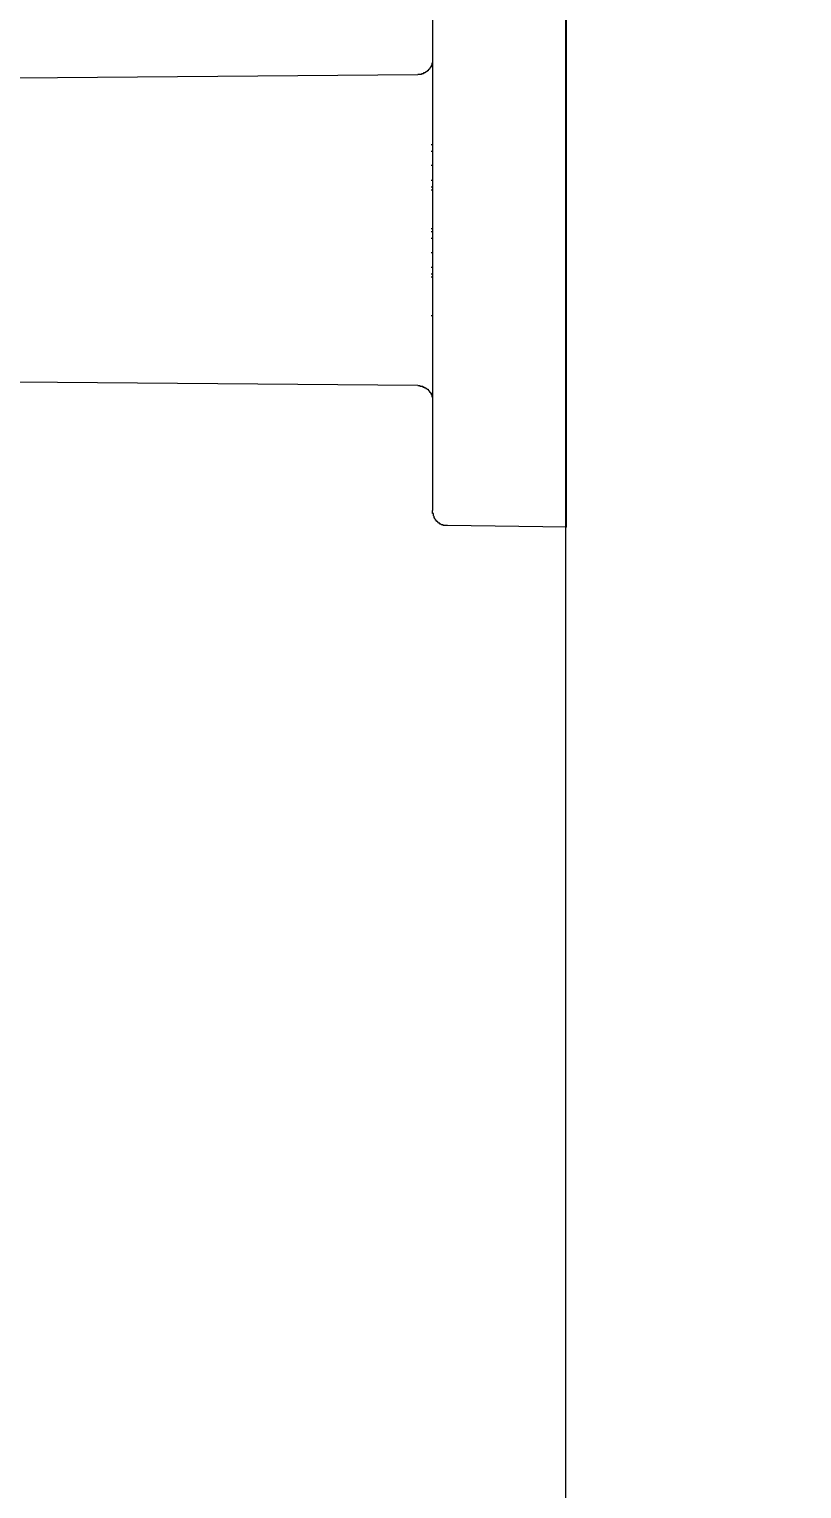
# Model space of a CAD drawing. Header units: millimetres. Extents: x -8913 to 62688, y -13000 to 43000.
# Drawn here: x 50474.6 to 50529.2, y 14045.7 to 14148.6 of the extents above; entities that cross this region are included whole.
import ezdxf

# ---------------------------------------------------------------- set-up
doc = ezdxf.new("R2010")
doc.units = ezdxf.units.MM
doc.header["$MEASUREMENT"] = 0
doc.header["$PDMODE"] = 1
for name, color, linetype, lineweight in [('07--DIM-2', 2, 'Continuous', 25), ('1735 X DT-5BR-FFP$0$M--PLASTER-0', 8, 'Continuous', 9), ('1735 X DT-5BR-FFP$0$N--SANITARY-2', 9, 'Continuous', 18), ('N--DRAINPOINT', 251, 'Continuous', 18), ('N--SANITARY-1', 9, 'Continuous', 18), ('Z--X-REF', 7, 'Continuous', 0)]:
    doc.layers.add(name, color=color, linetype=linetype, lineweight=lineweight)
doc.styles.add('ISO', font='isocp2.shx', dxfattribs={"width": 0.8})
doc.dimstyles.new('1-100_AR', dxfattribs={"dimtxt": 225, "dimasz": 100, "dimexe": 100, "dimexo": 100, "dimgap": 0, "dimtad": 0, "dimdec": 0, "dimzin": 12, "dimdsep": 46, "dimtxsty": 'ISO', "dimblk": 'ARCHTICK', "dimcen": 100, "dimdle": 100, "dimclrd": 8, "dimclre": 9, "dimclrt": 2, "dimadec": 0, "dimazin": 0, "dimtfac": 1, "dimtdec": 0, "dimtmove": 0, "dimatfit": 2, "dimldrblk": 'ARCHTICK', "dimfxl": 1, "dimtvp": 0.75, "dimtolj": 1, "dimtzin": 12, "dimlwd": 9, "dimlwe": 9, "dimarcsym": 0})

# ---------------------------------------------------------------- blocks, each defined once
blk = doc.blocks.new('1735 X DT-5BR-FFP$0$A$C491B616C')
at = {"lineweight": 9, "ltscale": 5}
for points in [[(-35.2, 0), (-35.03, -13.64)], [(-35.2, 0), (32.71, 0)], [(-35.03, -13.64), (-35.03, -13.73), (-35.03, -13.81), (-35.03, -13.9), (-35.03, -13.98), (-35.03, -14.07), (-35.03, -14.15), (-34.94, -14.15), (-34.94, -14.24), (-34.94, -14.32), (-34.86, -14.41), (-34.86, -14.5), (-34.77, -14.5), (-34.77, -14.58), (-34.77, -14.67), (-34.69, -14.67), (-34.69, -14.75), (-34.6, -14.75), (-34.6, -14.84), (-34.52, -14.84), (-34.52, -14.92), (-34.43, -14.92), (-34.43, -15.01), (-34.35, -15.01), (-34.26, -15.09), (-34.18, -15.09), (-34.18, -15.18), (-34.09, -15.18), (-34, -15.18), (-33.92, -15.26), (-33.83, -15.26), (-33.75, -15.26), (-33.66, -15.26), (-33.66, -15.35), (-33.58, -15.35), (-33.49, -15.35), (-33.41, -15.35), (-33.32, -15.35)], [(-1.2, -15.35), (-33.32, -15.35)], [(-19.01, -17.05), (-19.01, -16.97), (-19.01, -16.88), (-19.01, -16.8), (-19.09, -16.8), (-19.09, -16.71), (-19.09, -16.63), (-19.09, -16.54), (-19.09, -16.46), (-19.18, -16.46), (-19.18, -16.37), (-19.18, -16.29), (-19.26, -16.29), (-19.26, -16.2), (-19.26, -16.12), (-19.35, -16.12), (-19.35, -16.03), (-19.44, -15.95), (-19.44, -15.86), (-19.52, -15.86), (-19.52, -15.78), (-19.61, -15.78), (-19.69, -15.69), (-19.78, -15.69), (-19.78, -15.6), (-19.86, -15.6), (-19.86, -15.52), (-19.95, -15.52), (-20.03, -15.52), (-20.12, -15.43), (-20.2, -15.43), (-20.29, -15.43), (-20.29, -15.35), (-20.37, -15.35), (-20.46, -15.35), (-20.54, -15.35), (-20.63, -15.35), (-20.71, -15.35)], [(-11, -15.52), (-11, -15.35)], [(-6.57, -15.52), (-6.57, -15.35)], [(-6.23, -15.52), (-6.23, -15.35)], [(-5.46, -15.52), (-5.46, -15.35)], [(-3.76, -15.52), (-3.76, -15.35)], [(-2.14, -15.52), (-2.14, -15.35)], [(-1.37, -15.52), (-1.37, -15.35)], [(30.92, -15.35), (-1.2, -15.35)], [(-1.03, -15.52), (-1.03, -15.35)], [(3.4, -15.52), (3.4, -15.35)], [(3.74, -15.52), (3.74, -15.35)], [(4.51, -15.52), (4.51, -15.35)], [(6.21, -15.52), (6.21, -15.35)], [(7.83, -15.52), (7.83, -15.35)], [(8.6, -15.52), (8.6, -15.35)], [(18.31, -15.35), (18.22, -15.35), (18.14, -15.35), (18.05, -15.35), (17.97, -15.35), (17.88, -15.35), (17.88, -15.43), (17.8, -15.43), (17.71, -15.43), (17.63, -15.43), (17.63, -15.52), (17.54, -15.52), (17.46, -15.52), (17.46, -15.6), (17.37, -15.6), (17.29, -15.69), (17.2, -15.69), (17.2, -15.78), (17.12, -15.78), (17.12, -15.86), (17.03, -15.86), (17.03, -15.95), (16.95, -15.95), (16.95, -16.03), (16.86, -16.12), (16.86, -16.2), (16.78, -16.2), (16.78, -16.29), (16.78, -16.37), (16.69, -16.37), (16.69, -16.46), (16.69, -16.54), (16.69, -16.63), (16.61, -16.63), (16.61, -16.71), (16.61, -16.8), (16.61, -16.88), (16.61, -16.97), (16.61, -17.05)], [(-19.01, -17.05), (-18.58, -67.53)], [(16.18, -67.53), (16.61, -17.05)]]:
    blk.add_lwpolyline(points, dxfattribs=at)
blk = doc.blocks.new('1735 X DT-5BR-FFP')
at = {"layer": '1735 X DT-5BR-FFP$0$M--PLASTER-0'}
blk.add_lwpolyline([(12775, 12825), (14725, 12825), (14725, 15775)], dxfattribs=at)
at = {"layer": '1735 X DT-5BR-FFP$0$N--SANITARY-2', "xscale": -0.6161137440758294, "yscale": 0.6161137440758294, "zscale": 0.6161137440758294, "rotation": 270}
blk.add_blockref('1735 X DT-5BR-FFP$0$A$C491B616C', (14725.05, 14135.19), dxfattribs=at)
blk = doc.blocks.new('_ArchTick')
at = {"color": 0, "const_width": 0.15}
blk.add_lwpolyline([(-0.5, -0.5), (0.5, 0.5)], dxfattribs=at)
blk = doc.blocks.new('*D94')
at = {"layer": '07--DIM-2', "color": 9, "lineweight": 9, "transparency": 16777216}
blk.add_line((50537.51, 13780.52), (50537.51, 13929.11), dxfattribs=at)
at = {"layer": '07--DIM-2', "color": 8, "lineweight": 9, "transparency": 16777216}
blk.add_line((48437.5, 13829.11), (50637.51, 13829.11), dxfattribs=at)
at = {"layer": 'Defpoints', "color": 0, "transparency": 16777216}
for p in [(48537.5, 13829.11), (50537.51, 13829.11), (50537.51, 13680.52)]:
    blk.add_point(p, dxfattribs=at)
at = {"layer": '07--DIM-2', "color": 8, "lineweight": 9, "transparency": 16777216, "xscale": 100, "yscale": 100, "zscale": 100}
for p, rotation in [((48537.5, 13829.11), 179.9999999943591), ((50537.51, 13829.11), 359.9999999943591)]:
    blk.add_blockref('_ArchTick', p, dxfattribs=dict(at, rotation=rotation))
at = {"layer": '07--DIM-2', "color": 2, "transparency": 16777216, "insert": (49537.5, 13997.89), "char_height": 225, "attachment_point": 5, "rotation": 360, "style": 'ISO'}
blk.add_mtext('\\A1;2000', dxfattribs=at)
blk = doc.blocks.new('A$C491B616C')
at = {"lineweight": 9, "ltscale": 5}
for points in [[(-35.2, 0), (-35.03, -13.64)], [(-35.2, 0), (32.71, 0)], [(-35.03, -13.64), (-35.03, -13.73), (-35.03, -13.81), (-35.03, -13.9), (-35.03, -13.98), (-35.03, -14.07), (-35.03, -14.15), (-34.94, -14.15), (-34.94, -14.24), (-34.94, -14.32), (-34.86, -14.41), (-34.86, -14.5), (-34.77, -14.5), (-34.77, -14.58), (-34.77, -14.67), (-34.69, -14.67), (-34.69, -14.75), (-34.6, -14.75), (-34.6, -14.84), (-34.52, -14.84), (-34.52, -14.92), (-34.43, -14.92), (-34.43, -15.01), (-34.35, -15.01), (-34.26, -15.09), (-34.18, -15.09), (-34.18, -15.18), (-34.09, -15.18), (-34, -15.18), (-33.92, -15.26), (-33.83, -15.26), (-33.75, -15.26), (-33.66, -15.26), (-33.66, -15.35), (-33.58, -15.35), (-33.49, -15.35), (-33.41, -15.35), (-33.32, -15.35)], [(-1.2, -15.35), (-33.32, -15.35)], [(-19.01, -17.05), (-19.01, -16.97), (-19.01, -16.88), (-19.01, -16.8), (-19.09, -16.8), (-19.09, -16.71), (-19.09, -16.63), (-19.09, -16.54), (-19.09, -16.46), (-19.18, -16.46), (-19.18, -16.37), (-19.18, -16.29), (-19.26, -16.29), (-19.26, -16.2), (-19.26, -16.12), (-19.35, -16.12), (-19.35, -16.03), (-19.44, -15.95), (-19.44, -15.86), (-19.52, -15.86), (-19.52, -15.78), (-19.61, -15.78), (-19.69, -15.69), (-19.78, -15.69), (-19.78, -15.6), (-19.86, -15.6), (-19.86, -15.52), (-19.95, -15.52), (-20.03, -15.52), (-20.12, -15.43), (-20.2, -15.43), (-20.29, -15.43), (-20.29, -15.35), (-20.37, -15.35), (-20.46, -15.35), (-20.54, -15.35), (-20.63, -15.35), (-20.71, -15.35)], [(-11, -15.52), (-11, -15.35)], [(-6.57, -15.52), (-6.57, -15.35)], [(-6.23, -15.52), (-6.23, -15.35)], [(-5.46, -15.52), (-5.46, -15.35)], [(-3.76, -15.52), (-3.76, -15.35)], [(-2.14, -15.52), (-2.14, -15.35)], [(-1.37, -15.52), (-1.37, -15.35)], [(30.92, -15.35), (-1.2, -15.35)], [(-1.03, -15.52), (-1.03, -15.35)], [(3.4, -15.52), (3.4, -15.35)], [(3.74, -15.52), (3.74, -15.35)], [(4.51, -15.52), (4.51, -15.35)], [(6.21, -15.52), (6.21, -15.35)], [(7.83, -15.52), (7.83, -15.35)], [(8.6, -15.52), (8.6, -15.35)], [(18.31, -15.35), (18.22, -15.35), (18.14, -15.35), (18.05, -15.35), (17.97, -15.35), (17.88, -15.35), (17.88, -15.43), (17.8, -15.43), (17.71, -15.43), (17.63, -15.43), (17.63, -15.52), (17.54, -15.52), (17.46, -15.52), (17.46, -15.6), (17.37, -15.6), (17.29, -15.69), (17.2, -15.69), (17.2, -15.78), (17.12, -15.78), (17.12, -15.86), (17.03, -15.86), (17.03, -15.95), (16.95, -15.95), (16.95, -16.03), (16.86, -16.12), (16.86, -16.2), (16.78, -16.2), (16.78, -16.29), (16.78, -16.37), (16.69, -16.37), (16.69, -16.46), (16.69, -16.54), (16.69, -16.63), (16.61, -16.63), (16.61, -16.71), (16.61, -16.8), (16.61, -16.88), (16.61, -16.97), (16.61, -17.05)], [(-19.01, -17.05), (-18.58, -67.53)], [(16.18, -67.53), (16.61, -17.05)]]:
    blk.add_lwpolyline(points, dxfattribs=at)
blk = doc.blocks.new('A$C5A397BC0')
at = {"layer": 'N--SANITARY-1', "xscale": -0.6161137440758294, "yscale": 0.6161137440758294, "zscale": 0.6161137440758294, "rotation": 270}
blk.add_blockref('A$C491B616C', (-274.95, 7685.19), dxfattribs=at)

msp = doc.modelspace()

# ---------------------------------------------------------------- block references
at = {"layer": 'Z--X-REF'}
msp.add_blockref('1735 X DT-5BR-FFP', (35787.5, 0), dxfattribs=at)

# ---------------------------------------------------------------- next in the draw order: block references
at = {"layer": 'N--DRAINPOINT'}
msp.add_blockref('A$C5A397BC0', (50787.5, 6450), dxfattribs=at)

# ---------------------------------------------------------------- next in the draw order: dimensions: what is measured, and where the dimension line sits
at = {"layer": '07--DIM-2'}
dim = msp.add_linear_dim(base=(50537.51, 13829.11), p1=(48537.5, 13829.11), p2=(50537.51, 13680.52), angle=180, dimstyle='1-100_AR', override={"dimtmove": 1}, dxfattribs=at)
dim.commit()
dim.dimension.update_dxf_attribs({"geometry": '*D94', "text_midpoint": (49537.5, 13997.89)})

doc.saveas('drawing.dxf')
